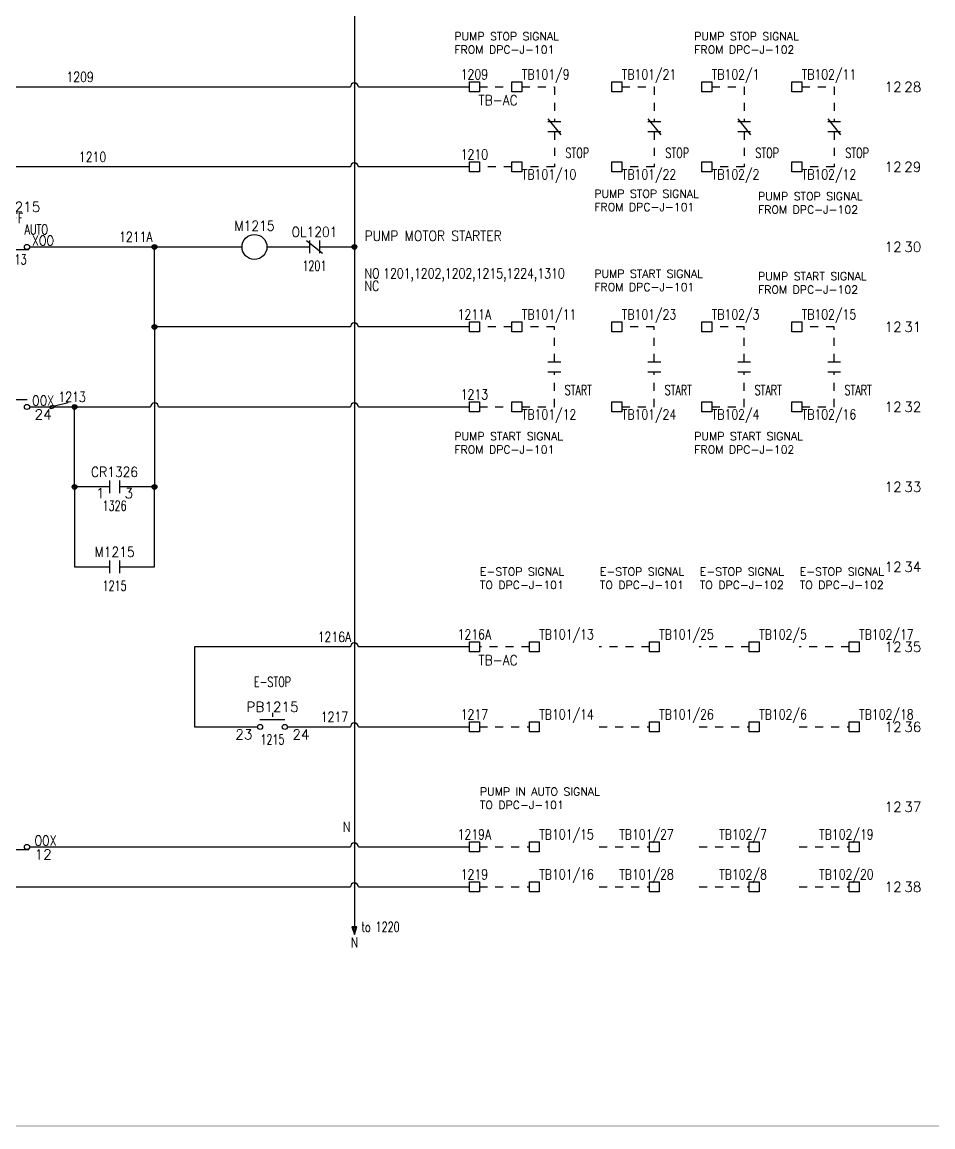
# Model space of a CAD drawing. Header units: inches. Extents: x 0 to 33.9, y 0 to 22.6.
# Drawn here: x 5.84 to 17.23, y 0 to 13.81 of the extents above; entities that cross this region are included whole.
import ezdxf
from ezdxf.enums import TextEntityAlignment as Align

# ---------------------------------------------------------------- set-up
doc = ezdxf.new("R2010")
doc.units = ezdxf.units.IN
doc.header["$LTSCALE"] = 0.5
doc.header["$MEASUREMENT"] = 0
doc.linetypes.add('HIDDEN2', pattern=[0.1875, 0.125, -0.0625])
for name, color, linetype in [('DESC', 150, 'Continuous'), ('DESCCHILD', 20, 'Continuous'), ('MISC', 7, 'Continuous'), ('POS', 52, 'Continuous'), ('SYMS', 7, 'Continuous'), ('TAGS', 150, 'Continuous'), ('TERMS', 123, 'Continuous'), ('WIRENO', 72, 'Continuous'), ('WIREREF', 52, 'Continuous'), ('WIRES', 7, 'Continuous'), ('XREF', 7, 'Continuous'), ('XREFCHILD', 134, 'Continuous')]:
    doc.layers.add(name, color=color, linetype=linetype)
doc.styles.get("Standard").update_dxf_attribs({"font": 'romans.shx'})
doc.styles.add('WD', font='romans.shx')

# ---------------------------------------------------------------- blocks, each defined once
blk = doc.blocks.new('S&L Title Block V2')
at = {"color": 2}
blk.add_trace([(33.888, 0), (33.888, 0.025), (0, 0), (0.025, 0.025)], dxfattribs=at)
for tag, height, p in [('TITLE#1', 0.15, (31.11, 1.739)), ('TITLE#2', 0.1, (31.129, 1.58))]:
    blk.add_attdef(tag, text='', height=height).set_placement(p, align=Align.CENTER)
for tag, p, height in [('DRAWNBY', (28.968, 0.735), 0.1), ('SCALE', (30.644, 0.731), 0.1), ('CHKBY', (28.975, 0.429), 0.1), ('DATE', (30.653, 0.449), 0.1), ('SH#', (32.993, 0.197), 0.125)]:
    blk.add_attdef(tag, p, '', height=height)
blk.add_attdef('JOB#', text='', height=0.125).set_placement((32.83, 0.195), align=Align.RIGHT)
at = {"flags": 9}
blk.add_attdef('WD_TB', (0, 0), '', height=0.1, dxfattribs=at)
blk = doc.blocks.new('WDDOT')
for radius in [0.03, 0.0187, 0.00929]:
    blk.add_circle((0, 0), radius)
blk = doc.blocks.new('HSS123')
for p, q in [((0, 0.109), (-0.094, 0.141)), ((0, 0.109), (0, -0.041)), ((-0.185, -0.034), (0.18, -0.034))]:
    blk.add_line(p, q)
for centre in [(-0.155, 0), (0.155, 0)]:
    blk.add_circle(centre, 0.0322)
at = {"style": 'WD', "width": 0.7}
for tag, p in [('INST', (0, 1.076)), ('LOC', (0, 0.906)), ('DESC1', (0, 0.75)), ('DESC2', (0, 0.594)), ('POS2', (0, 0.297)), ('XREF', (0, -0.219))]:
    blk.add_attdef(tag, text='', height=0.125, dxfattribs=at).set_placement(p, align=Align.CENTER)
at = {"style": 'WD'}
blk.add_attdef('TAG1', text='', height=0.125, dxfattribs=at).set_placement((0, 0.438), align=Align.CENTER)
at = {"style": 'WD', "width": 0.7}
blk.add_attdef('POS1', text='', height=0.125, dxfattribs=at).set_placement((-0.125, 0.156), align=Align.RIGHT)
at = {"style": 'WD'}
for tag, p, width in [('POS3', (0.125, 0.156), 0.7), ('STATE', (0.219, 0.016), 0.8)]:
    blk.add_attdef(tag, p, '', height=0.125, dxfattribs=dict(at, width=width))
for tag, p in [('X2LINK', (0, 0.156)), ('X8LINK', (0, -0.094))]:
    blk.add_attdef(tag, p, '', height=0.01, dxfattribs=at)
for tag, p, height, flags in [('X4TERM01', (-0.188, 0), 0.0125, 1), ('FAMILY', (0.044, 0.053), 0.01, 9), ('CONTACT', (0.044, 0.037), 0.01, 1), ('X1TERM02', (0.188, 0), 0.0125, 1)]:
    blk.add_attdef(tag, p, '', height=height, dxfattribs=dict(at, flags=flags))
at = {"linetype": 'Continuous', "style": 'WD', "flags": 9}
for tag, p in [('MFG', (0.069, 0.009)), ('CAT', (0.069, -0.007)), ('ASSYCODE', (0.069, -0.026))]:
    blk.add_attdef(tag, text='', height=0.01, dxfattribs=at).set_placement(p, align=Align.CENTER)
at = {"linetype": 'Continuous', "style": 'WD', "flags": 8}
blk.add_attdef('TERM01', text='', height=0.125, dxfattribs=at).set_placement((-0.25, -0.031), align=Align.TOP_RIGHT)
blk.add_attdef('TERM02', text='', height=0.125, dxfattribs=at).set_placement((0.25, -0.031), align=Align.TOP_LEFT)
blk = doc.blocks.new('HMS1')
blk.add_circle((0, 0), 0.156)
at = {"style": 'WD'}
for tag, width, p in [('INST', 0.7, (0.006, 0.528)), ('LOC', 0.7, (0.006, 0.359)), ('TAG1', 0.9, (0, 0.202))]:
    blk.add_attdef(tag, text='', height=0.125, dxfattribs=dict(at, width=width)).set_placement(p, align=Align.CENTER)
at = {"style": 'WD', "flags": 9}
blk.add_attdef('FAMILY', text='', height=0.01, dxfattribs=at).set_placement((-0.005, 0.17), align=Align.CENTER)
at = {"linetype": 'Continuous', "style": 'WD', "flags": 1}
for tag, p in [('MFG', (0, 0.14)), ('CAT', (0, 0.159))]:
    blk.add_attdef(tag, text='', height=0.01, dxfattribs=at).set_placement(p, align=Align.MIDDLE)
at = {"style": 'WD'}
for tag, p, width in [('DESC1', (1.126, 0.076), 0.9), ('DESC2', (1.126, -0.081), 0.9), ('DESC3', (1.126, -0.237), 0.9), ('XREFNO', (1.359, -0.393), 0.8), ('XREFNC', (1.359, -0.549), 0.8)]:
    blk.add_attdef(tag, p, '', height=0.125, dxfattribs=dict(at, width=width))
at = {"style": 'WD', "flags": 1}
for tag, p in [('X4TERM01', (-0.156, 0)), ('X1TERM02', (0.156, 0))]:
    blk.add_attdef(tag, p, '', height=0.0125, dxfattribs=at)
at = {"linetype": 'Continuous', "style": 'WD', "flags": 9}
blk.add_attdef('ASSYCODE', text='', height=0.01, dxfattribs=at).set_placement((0, 0.113), align=Align.CENTER)
at = {"linetype": 'Continuous', "style": 'WD'}
blk.add_attdef('TERM01', text='', height=0.125, dxfattribs=at).set_placement((-0.2, -0.035), align=Align.TOP_RIGHT)
blk.add_attdef('TERM02', text='', height=0.125, dxfattribs=at).set_placement((0.2, -0.035), align=Align.TOP_LEFT)
at = {"style": 'WD', "width": 0.8, "flags": 8}
for tag, p in [('NO', (1.126, -0.393)), ('NC', (1.126, -0.549))]:
    blk.add_attdef(tag, p, '', height=0.125, dxfattribs=at)
blk = doc.blocks.new('HCR22')
at = {"linetype": 'Continuous'}
for p, q in [((-0.1, 0.08), (0.1, -0.08)), ((-0.062, 0.08), (-0.062, -0.08)), ((0.062, 0.08), (0.062, -0.08))]:
    blk.add_line(p, q, dxfattribs=at)
at = {"style": 'WD'}
for tag, width, p in [('INST', 0.7, (0, 0.451)), ('LOC', 0.7, (0, 0.281)), ('TAG2', 0.9, (0, 0.125)), ('XREF', 0.7, (0, -0.297)), ('DESC1', 0.7, (0, -0.449)), ('DESC2', 0.7, (0, -0.597)), ('DESC3', 0.7, (0, -0.744))]:
    blk.add_attdef(tag, text='', height=0.125, dxfattribs=dict(at, width=width)).set_placement(p, align=Align.CENTER)
for tag, p, height, flags in [('X4TERM01', (-0.062, 0), 0.0125, 1), ('X1TERM02', (0.062, 0), 0.0125, 1), ('FAMILY', (0.097, 0.036), 0.01, 9), ('CONTACT', (0.097, 0.02), 0.01, 1)]:
    blk.add_attdef(tag, p, '', height=height, dxfattribs=dict(at, flags=flags))
for tag, p in [('X2LINK', (0, 0.125)), ('X8LINK', (0, -0.125))]:
    blk.add_attdef(tag, p, '', height=0.01, dxfattribs=at)
at = {"linetype": 'Continuous', "style": 'WD', "flags": 8}
blk.add_attdef('TERM01', text='', height=0.125, dxfattribs=at).set_placement((-0.125, -0.016), align=Align.TOP_RIGHT)
blk.add_attdef('TERM02', text='', height=0.125, dxfattribs=at).set_placement((0.125, -0.016), align=Align.TOP_LEFT)
blk = doc.blocks.new('HSS21')
for p, q in [((0, 0.168), (0, 0.115)), ((-0.156, 0.094), (0.156, 0.094))]:
    blk.add_line(p, q)
for centre in [(-0.155, 0), (0.155, 0)]:
    blk.add_circle(centre, 0.0322)
at = {"style": 'WD', "width": 0.7}
for tag, p in [('INST', (0, 0.826)), ('LOC', (0, 0.656)), ('DESC1', (0, 0.5)), ('DESC2', (0, 0.344)), ('XREF', (0, -0.219))]:
    blk.add_attdef(tag, text='', height=0.125, dxfattribs=at).set_placement(p, align=Align.CENTER)
at = {"style": 'WD'}
blk.add_attdef('TAG2', text='', height=0.125, dxfattribs=at).set_placement((0, 0.188), align=Align.CENTER)
for tag, p in [('X2LINK', (0, 0.188)), ('X8LINK', (0, 0))]:
    blk.add_attdef(tag, p, '', height=0.01, dxfattribs=at)
at = {"style": 'WD', "width": 0.8}
blk.add_attdef('STATE', (0.219, 0.016), '', height=0.125, dxfattribs=at)
at = {"style": 'WD'}
for tag, p, height, flags in [('X4TERM01', (-0.188, 0), 0.0125, 1), ('FAMILY', (0.056, 0.127), 0.01, 9), ('CONTACT', (0.056, 0.111), 0.01, 9), ('X1TERM02', (0.188, 0), 0.0125, 1)]:
    blk.add_attdef(tag, p, '', height=height, dxfattribs=dict(at, flags=flags))
at = {"linetype": 'Continuous', "style": 'WD', "flags": 8}
blk.add_attdef('TERM01', text='', height=0.125, dxfattribs=at).set_placement((-0.25, -0.031), align=Align.TOP_RIGHT)
blk.add_attdef('TERM02', text='', height=0.125, dxfattribs=at).set_placement((0.25, -0.031), align=Align.TOP_LEFT)
blk = doc.blocks.new('HSS22')
for p, q in [((0, 0.062), (0, -0.005)), ((-0.185, -0.034), (0.18, -0.034))]:
    blk.add_line(p, q)
for centre in [(-0.155, 0), (0.155, 0)]:
    blk.add_circle(centre, 0.0322)
at = {"style": 'WD', "width": 0.7}
for tag, p in [('INST', (0, 0.738)), ('LOC', (0, 0.568)), ('DESC1', (0, 0.412)), ('DESC2', (0, 0.255)), ('XREF', (0, -0.227))]:
    blk.add_attdef(tag, text='', height=0.125, dxfattribs=at).set_placement(p, align=Align.CENTER)
at = {"style": 'WD'}
blk.add_attdef('TAG2', text='', height=0.125, dxfattribs=at).set_placement((0, 0.099), align=Align.CENTER)
at = {"style": 'WD', "width": 0.8}
blk.add_attdef('STATE', (0.25, 0.016), '', height=0.125, dxfattribs=at)
at = {"style": 'WD'}
for tag, p, height, flags in [('X4TERM01', (-0.188, 0), 0.0125, 1), ('FAMILY', (0.054, 0.058), 0.01, 9), ('CONTACT', (0.054, 0.042), 0.01, 9), ('X1TERM02', (0.188, 0), 0.0125, 1)]:
    blk.add_attdef(tag, p, '', height=height, dxfattribs=dict(at, flags=flags))
for tag, p in [('X2LINK', (0, 0.125)), ('X8LINK', (0, -0.094))]:
    blk.add_attdef(tag, p, '', height=0.01, dxfattribs=at)
at = {"linetype": 'Continuous', "style": 'WD', "flags": 8}
blk.add_attdef('TERM01', text='', height=0.125, dxfattribs=at).set_placement((-0.25, -0.031), align=Align.TOP_RIGHT)
blk.add_attdef('TERM02', text='', height=0.125, dxfattribs=at).set_placement((0.25, -0.031), align=Align.TOP_LEFT)
blk = doc.blocks.new('HCR21')
at = {"linetype": 'Continuous'}
for p, q in [((-0.062, 0.08), (-0.062, -0.08)), ((0.062, 0.08), (0.062, -0.08))]:
    blk.add_line(p, q, dxfattribs=at)
at = {"style": 'WD'}
for tag, width, p in [('INST', 0.7, (0, 0.451)), ('LOC', 0.7, (0, 0.281)), ('TAG2', 0.9, (0, 0.125)), ('XREF', 0.7, (0, -0.297)), ('DESC1', 0.7, (0, -0.449)), ('DESC2', 0.7, (0, -0.597)), ('DESC3', 0.7, (0, -0.744))]:
    blk.add_attdef(tag, text='', height=0.125, dxfattribs=dict(at, width=width)).set_placement(p, align=Align.CENTER)
for tag, p, height, flags in [('X4TERM01', (-0.062, 0), 0.0125, 1), ('X1TERM02', (0.062, 0), 0.0125, 1), ('FAMILY', (0.097, 0.053), 0.01, 9), ('CONTACT', (0.097, 0.036), 0.01, 1)]:
    blk.add_attdef(tag, p, '', height=height, dxfattribs=dict(at, flags=flags))
for tag, p in [('X2LINK', (0, 0.125)), ('X8LINK', (0, -0.125))]:
    blk.add_attdef(tag, p, '', height=0.01, dxfattribs=at)
at = {"linetype": 'Continuous', "style": 'WD', "flags": 8}
blk.add_attdef('TERM01', text='', height=0.125, dxfattribs=at).set_placement((-0.125, -0.016), align=Align.TOP_RIGHT)
blk.add_attdef('TERM02', text='', height=0.125, dxfattribs=at).set_placement((0.125, -0.016), align=Align.TOP_LEFT)
blk = doc.blocks.new('HPB21')
for p, q in [((0, 0.178), (0, 0.125)), ((-0.156, 0.094), (0.156, 0.094))]:
    blk.add_line(p, q)
for centre in [(-0.155, 0), (0.155, 0)]:
    blk.add_circle(centre, 0.0322)
at = {"style": 'WD', "width": 0.7}
for tag, p in [('INST', (0, 0.826)), ('LOC', (0, 0.656)), ('DESC1', (0, 0.5)), ('DESC2', (0, 0.344)), ('XREF', (0, -0.219))]:
    blk.add_attdef(tag, text='', height=0.125, dxfattribs=at).set_placement(p, align=Align.CENTER)
at = {"style": 'WD'}
blk.add_attdef('TAG2', text='', height=0.125, dxfattribs=at).set_placement((0, 0.188), align=Align.CENTER)
for tag, p in [('X2LINK', (0, 0.219)), ('X8LINK', (0, 0))]:
    blk.add_attdef(tag, p, '', height=0.01, dxfattribs=at)
for tag, p, height, flags in [('X4TERM01', (-0.188, 0), 0.0125, 1), ('FAMILY', (0.056, 0.127), 0.01, 9), ('CONTACT', (0.056, 0.111), 0.01, 9), ('X1TERM02', (0.188, 0), 0.0125, 1)]:
    blk.add_attdef(tag, p, '', height=height, dxfattribs=dict(at, flags=flags))
at = {"linetype": 'Continuous', "style": 'WD', "flags": 8}
blk.add_attdef('TERM01', text='', height=0.125, dxfattribs=at).set_placement((-0.25, -0.031), align=Align.TOP_RIGHT)
blk.add_attdef('TERM02', text='', height=0.125, dxfattribs=at).set_placement((0.25, -0.031), align=Align.TOP_LEFT)
blk = doc.blocks.new('HA1S4')
for points in [[(0, 0), (-0.031, 0), (0, -0.094), (0.031, 0), (0, 0)], [(0.016, -0.011), (-0.016, -0.011), (0, -0.058), (0.016, -0.011)]]:
    blk.add_lwpolyline(points)
at = {"style": 'WD', "width": 0.7}
for tag, p in [('DESC1', (0.088, 0.113)), ('XREF', (0.088, -0.062))]:
    blk.add_attdef(tag, p, '', height=0.125, dxfattribs=at)
at = {"style": 'WD', "flags": 1}
for tag, p in [('X2TERM01', (0, 0)), ('SIGCODE', (0.035, -0.083))]:
    blk.add_attdef(tag, p, '', height=0.01, dxfattribs=at)
at = {"style": 'WD', "width": 0.8, "flags": 8}
blk.add_attdef('WIRENO', text='', height=0.125, dxfattribs=at).set_placement((0, -0.259), align=Align.CENTER)
blk = doc.blocks.new('HT0W01')
for p, q in [((-0.062, 0.062), (0.062, 0.062)), ((-0.062, -0.062), (-0.062, 0.062)), ((0.062, 0.062), (0.062, -0.062)), ((0.062, -0.062), (-0.062, -0.062))]:
    blk.add_line(p, q)
at = {"style": 'WD'}
for tag, p, width in [('INST', (0.062, 0.42), 0.7), ('LOC', (0.062, 0.25), 0.7), ('DESC1', (0.05, -0.385), 0.8)]:
    blk.add_attdef(tag, p, '', height=0.125, dxfattribs=dict(at, width=width))
at = {"linetype": 'Continuous', "style": 'WD', "width": 0.8, "flags": 8}
blk.add_attdef('WIRENO', text='', height=0.125, dxfattribs=at).set_placement((0, 0.094), align=Align.CENTER)
at = {"style": 'WD', "flags": 1}
for tag, p, height in [('X4TERM01', (-0.062, 0), 0.0125), ('X4TERMDESC01', (-0.055, -0.023), 0.025), ('X2TERMDESC01', (-0.006, 0.029), 0.025), ('STRIPSEQ', (0, 0), 0.00125), ('X2TERM01', (0, 0.062), 0.0125), ('X1TERMDESC01', (0.039, 0.007), 0.025), ('X1TERM01', (0.062, 0), 0.0125), ('LINKTERM', (0, -0.002), 0.00125), ('X8TERM01', (0, -0.062), 0.0125), ('X8TERMDESC01', (0, -0.054), 0.025)]:
    blk.add_attdef(tag, p, '', height=height, dxfattribs=at)
at = {"linetype": 'Continuous', "style": 'WD'}
for tag, p, height, width, flags in [('TAGSTRIP', (0.05, -0.229), 0.125, 0.9, 8), ('CAT', (0.213, -0.406), 0.109, 0.8, 1), ('DESC2', (0.05, -0.541), 0.125, 0.8, 8), ('DESC3', (0.05, -0.698), 0.125, 0.8, 8)]:
    blk.add_attdef(tag, p, '', height=height, dxfattribs=dict(at, width=width, flags=flags))
at = {"style": 'WD', "width": 0.7, "flags": 1}
blk.add_attdef('ASSYCODE', (0.062, -0.281), '', height=0.01, dxfattribs=at)
at = {"linetype": 'Continuous', "style": 'WD', "width": 0.8, "flags": 1}
blk.add_attdef('MFG', text='', height=0.109, dxfattribs=at).set_placement((0.088, -0.406), align=Align.RIGHT)
blk = doc.blocks.new('HT1001')
for p, q in [((-0.062, 0.062), (0.062, 0.062)), ((-0.062, -0.062), (-0.062, 0.062)), ((0.062, 0.062), (0.062, -0.062)), ((0.062, -0.062), (-0.062, -0.062))]:
    blk.add_line(p, q)
at = {"style": 'WD'}
for tag, p, width in [('INST', (0.062, 0.42), 0.7), ('LOC', (0.062, 0.25), 0.7), ('DESC1', (0.05, -0.385), 0.8)]:
    blk.add_attdef(tag, p, '', height=0.125, dxfattribs=dict(at, width=width))
at = {"linetype": 'Continuous', "style": 'WD'}
for tag, p, height, width, flags in [('TERM01', (0.062, 0.094), 0.125, 0.8, 8), ('TAGSTRIP', (0.05, -0.229), 0.125, 0.9, 8), ('CAT', (0.213, -0.406), 0.109, 0.8, 1), ('DESC2', (0.05, -0.541), 0.125, 0.8, 8), ('DESC3', (0.05, -0.698), 0.125, 0.8, 8)]:
    blk.add_attdef(tag, p, '', height=height, dxfattribs=dict(at, width=width, flags=flags))
at = {"style": 'WD', "flags": 1}
for tag, p, height in [('X4TERM01', (-0.062, 0), 0.0125), ('X4TERMDESC01', (-0.055, -0.023), 0.025), ('X2TERMDESC01', (-0.006, 0.029), 0.025), ('STRIPSEQ', (0, 0), 0.00125), ('X2TERM01', (0, 0.062), 0.0125), ('X2PIN01', (0.033, 0.084), 0.0125), ('X1TERMDESC01', (0.039, 0.007), 0.025), ('X1TERM01', (0.062, 0), 0.0125), ('X1PIN01', (0.087, 0.016), 0.0125), ('X4PIN01', (-0.114, -0.038), 0.0125), ('LINKTERM', (0, -0.002), 0.00125), ('X8TERM01', (0, -0.062), 0.0125), ('X8TERMDESC01', (0, -0.054), 0.025), ('X8PIN01', (0.026, -0.096), 0.0125)]:
    blk.add_attdef(tag, p, '', height=height, dxfattribs=at)
at = {"style": 'WD', "width": 0.7, "flags": 1}
blk.add_attdef('ASSYCODE', (0.062, -0.281), '', height=0.01, dxfattribs=at)
at = {"linetype": 'Continuous', "style": 'WD', "width": 0.8, "flags": 1}
blk.add_attdef('MFG', text='', height=0.109, dxfattribs=at).set_placement((0.088, -0.406), align=Align.RIGHT)
blk = doc.blocks.new('WD_WNH')
at = {"linetype": 'Continuous', "style": 'WD', "width": 0.8}
blk.add_attdef('WIRENO', text='', height=0.125, dxfattribs=at).set_placement((0, 0.062), align=Align.CENTER)
at = {"style": 'WD', "flags": 1}
for tag, p in [('W01USER', (0, 0.078)), ('W02USER', (0, 0.07)), ('W03USER', (0, 0.062)), ('W04USER', (0, 0.055)), ('W05USER', (0, 0.047)), ('W06USER', (0, 0.039)), ('W07USER', (0, 0.031)), ('W08USER', (0, 0.023)), ('W09USER', (0, 0.016)), ('W10USER', (0, 0.008))]:
    blk.add_attdef(tag, text='', height=0.005, dxfattribs=at).set_placement(p, align=Align.CENTER)
blk = doc.blocks.new('WD_WNV')
at = {"linetype": 'Continuous', "style": 'WD', "width": 0.8}
blk.add_attdef('WIRENO', text='', height=0.125, dxfattribs=at).set_placement((-0.05, 0), align=Align.MIDDLE_RIGHT)
at = {"style": 'WD', "flags": 1}
for tag, p in [('W01USER', (-0.062, 0.094)), ('W02USER', (-0.062, 0.086)), ('W03USER', (-0.062, 0.078)), ('W04USER', (-0.062, 0.07)), ('W05USER', (-0.062, 0.062)), ('W06USER', (-0.062, 0.055)), ('W07USER', (-0.062, 0.047)), ('W08USER', (-0.062, 0.039)), ('W09USER', (-0.062, 0.031)), ('W10USER', (-0.062, 0.023))]:
    blk.add_attdef(tag, text='', height=0.005, dxfattribs=at).set_placement(p, align=Align.CENTER)
blk = doc.blocks.new('VCR22')
at = {"linetype": 'Continuous'}
for p, q in [((-0.08, 0.1), (0.08, -0.1)), ((0.08, 0.062), (-0.08, 0.062)), ((0.08, -0.063), (-0.08, -0.063))]:
    blk.add_line(p, q, dxfattribs=at)
at = {"linetype": 'Continuous', "style": 'WD', "flags": 8}
blk.add_attdef('TERM01', text='', height=0.125, dxfattribs=at).set_placement((-0.039, 0.156), align=Align.RIGHT)
at = {"style": 'WD'}
for tag, p, width in [('INST', (0.141, 0.266), 0.7), ('LOC', (0.141, 0.109), 0.7), ('TAG2', (0.141, -0.047), 0.9), ('XREF', (0.139, -0.205), 0.7), ('DESC1', (0.139, -0.388), 0.7), ('DESC2', (0.139, -0.545), 0.7), ('DESC3', (0.139, -0.701), 0.7)]:
    blk.add_attdef(tag, p, '', height=0.125, dxfattribs=dict(at, width=width))
for tag, p, flags in [('FAMILY', (-0.19, -0.001), 9), ('CONTACT', (-0.19, -0.022), 1)]:
    blk.add_attdef(tag, p, '', height=0.0125, dxfattribs=dict(at, flags=flags))
at = {"color": 7, "style": 'WD'}
for tag, p in [('X4LINK', (-0.176, 0)), ('X1LINK', (0.156, 0))]:
    blk.add_attdef(tag, p, '', height=0.0125, dxfattribs=at)
at = {"color": 7, "style": 'WD', "flags": 1}
for tag, p in [('X2TERM01', (0, 0.062)), ('X8TERM02', (0, -0.063))]:
    blk.add_attdef(tag, p, '', height=0.0125, dxfattribs=at)
at = {"linetype": 'Continuous', "style": 'WD', "flags": 8}
blk.add_attdef('TERM02', text='', height=0.125, dxfattribs=at).set_placement((-0.039, -0.156), align=Align.TOP_RIGHT)
blk = doc.blocks.new('VCR21')
at = {"linetype": 'Continuous'}
for p, q in [((-0.08, 0.062), (0.08, 0.062)), ((-0.08, -0.062), (0.08, -0.062))]:
    blk.add_line(p, q, dxfattribs=at)
at = {"style": 'WD'}
for tag, p, width in [('INST', (0.125, 0.266), 0.7), ('LOC', (0.125, 0.109), 0.7), ('TAG2', (0.127, -0.045), 0.9), ('XREF', (0.129, -0.199), 0.7), ('DESC1', (0.129, -0.351), 0.7), ('DESC2', (0.129, -0.499), 0.7), ('DESC3', (0.129, -0.646), 0.7)]:
    blk.add_attdef(tag, p, '', height=0.125, dxfattribs=dict(at, width=width))
at = {"linetype": 'Continuous', "style": 'WD', "width": 0.9, "flags": 8}
blk.add_attdef('TERM01', text='', height=0.125, dxfattribs=at).set_placement((-0.031, 0.125), align=Align.RIGHT)
at = {"style": 'WD'}
for tag, p, flags in [('FAMILY', (-0.181, 0.003), 9), ('CONTACT', (-0.181, -0.014), 1)]:
    blk.add_attdef(tag, p, '', height=0.01, dxfattribs=dict(at, flags=flags))
at = {"color": 7, "style": 'WD'}
for tag, p in [('X4LINK', (-0.141, 0)), ('X1LINK', (0.125, 0))]:
    blk.add_attdef(tag, p, '', height=0.01, dxfattribs=at)
at = {"color": 7, "style": 'WD', "flags": 1}
for tag, p in [('X2TERM01', (0, 0.062)), ('X8TERM02', (0, -0.062))]:
    blk.add_attdef(tag, p, '', height=0.0125, dxfattribs=at)
at = {"linetype": 'Continuous', "style": 'WD', "width": 0.9, "flags": 8}
blk.add_attdef('TERM02', text='', height=0.125, dxfattribs=at).set_placement((-0.031, -0.125), align=Align.TOP_RIGHT)

msp = doc.modelspace()

# ---------------------------------------------------------------- linework, layer by layer
at = {"layer": 'WIRENO'}
msp.add_lwpolyline([(6.42, 9.05), (6.249, 9.008), (6.23, 9.019), (6.2, 9.011), (6.188, 8.992), (6.207, 8.981), (6.238, 8.989), (6.243, 8.998)], dxfattribs=at)
at = {"layer": 'WIRES'}
for p, q in [((10, 17.688), (10, 2.5)), ((3.188, 13), (9.95, 13)), ((10.05, 13), (11.438, 13)), ((9.95, 12), (3.5, 12)), ((11.438, 12), (10.05, 12)), ((5.938, 11), (8.594, 11)), ((7.5, 10), (7.5, 11)), ((8.906, 11), (9.438, 11)), ((9.562, 11), (10, 11)), ((9.95, 10), (7.5, 10)), ((7.5, 10), (7.5, 8)), ((11.438, 10), (10.05, 10)), ((5.938, 9), (6.5, 9)), ((6.5, 8), (6.5, 9)), ((6.5, 9), (7.45, 9)), ((7.55, 9), (9.95, 9)), ((10.05, 9), (11.438, 9)), ((6.5, 8), (6.5, 7)), ((6.938, 8), (6.5, 8)), ((7.5, 8), (7.062, 8)), ((7.5, 7), (7.5, 8)), ((6.5, 7), (6.938, 7)), ((7.062, 7), (7.5, 7)), ((9.95, 6), (8, 6)), ((8, 6), (8, 5)), ((11.438, 6), (10.05, 6)), ((8, 5), (8.787, 5)), ((9.162, 5), (9.95, 5)), ((10.05, 5), (11.438, 5)), ((5.938, 3.5), (7, 3.5)), ((7, 3.5), (9.95, 3.5)), ((10.05, 3.5), (11.438, 3.5)), ((5, 3), (9.95, 3)), ((10.05, 3), (11.438, 3))]:
    msp.add_line(p, q, dxfattribs=at)
at = {"layer": 'WIRES', "linetype": 'HIDDEN2'}
for p, q in [((11.562, 13), (11.969, 13)), ((12.094, 13), (12.5, 13)), ((12.5, 13), (12.5, 12.562)), ((13.344, 13), (13.75, 13)), ((13.75, 13), (13.75, 12.562)), ((14.469, 13), (14.875, 13)), ((14.875, 13), (14.875, 12.562)), ((15.594, 13), (16, 13)), ((16, 13), (16, 12.562)), ((12.5, 12.438), (12.5, 12)), ((13.75, 12.438), (13.75, 12)), ((14.875, 12.438), (14.875, 12)), ((16, 12.438), (16, 12)), ((11.969, 12), (11.562, 12)), ((12.5, 12), (12.094, 12)), ((13.75, 12), (13.344, 12)), ((14.875, 12), (14.469, 12)), ((16, 12), (15.594, 12)), ((11.969, 10), (11.562, 10)), ((12.5, 10), (12.094, 10)), ((12.5, 9.562), (12.5, 10)), ((13.75, 10), (13.344, 10)), ((13.75, 9.562), (13.75, 10)), ((14.875, 10), (14.469, 10)), ((14.875, 9.562), (14.875, 10)), ((16, 10), (15.594, 10)), ((16, 9.562), (16, 10)), ((12.5, 9), (12.5, 9.438)), ((13.75, 9), (13.75, 9.438)), ((14.875, 9), (14.875, 9.438)), ((16, 9), (16, 9.438)), ((11.562, 9), (11.969, 9)), ((12.094, 9), (12.5, 9)), ((13.344, 9), (13.75, 9)), ((14.469, 9), (14.875, 9)), ((15.594, 9), (16, 9)), ((12.188, 6), (11.562, 6)), ((13.688, 6), (13.062, 6)), ((14.938, 6), (14.312, 6)), ((16.188, 6), (15.562, 6)), ((11.562, 5), (12.188, 5)), ((13.062, 5), (13.688, 5)), ((14.312, 5), (14.938, 5)), ((15.562, 5), (16.188, 5)), ((11.562, 3.5), (12.188, 3.5)), ((13.062, 3.5), (13.688, 3.5)), ((14.312, 3.5), (14.938, 3.5)), ((15.562, 3.5), (16.188, 3.5)), ((11.562, 3), (12.188, 3)), ((13.062, 3), (13.688, 3)), ((14.312, 3), (14.938, 3)), ((15.562, 3), (16.188, 3))]:
    msp.add_line(p, q, dxfattribs=at)
at = {"layer": 'WIRES'}
for centre in [(10, 13), (10, 12), (10, 10), (7.5, 9), (10, 9), (10, 6), (10, 5), (10, 3.5), (10, 3)]:
    msp.add_arc(centre, 0.05, 0, 180, dxfattribs=at)

# ---------------------------------------------------------------- block references
msp.add_blockref('S&L Title Block V2', (0, 0))
at = {"layer": 'SYMS'}
ref = msp.add_blockref('HT0W01', (11.5, 13), dxfattribs=at)
ref.add_attrib('WIRENO', '1209', dxfattribs={"layer": 'WIREREF', "linetype": 'Continuous', "height": 0.125, "style": 'WD', "width": 0.8, "flags": 8}).set_placement((11.5, 13.094), align=Align.CENTER)
ref.add_attrib('TAGSTRIP', 'TB-AC', (11.55, 12.771), dxfattribs={"layer": 'TAGS', "linetype": 'Continuous', "height": 0.125, "style": 'WD', "width": 0.9, "flags": 8})
ref = msp.add_blockref('HT1001', (12.031, 13), dxfattribs=at)
ref.add_attrib('TERM01', 'TB101/9', (12.094, 13.094), dxfattribs={"layer": 'TERMS', "linetype": 'Continuous', "height": 0.125, "style": 'WD', "width": 0.8, "flags": 8})
ref = msp.add_blockref('HT1001', (13.281, 13), dxfattribs=at)
ref.add_attrib('TERM01', 'TB101/21', (13.344, 13.094), dxfattribs={"layer": 'TERMS', "linetype": 'Continuous', "height": 0.125, "style": 'WD', "width": 0.8, "flags": 8})
ref = msp.add_blockref('HT1001', (14.406, 13), dxfattribs=at)
ref.add_attrib('TERM01', 'TB102/1', (14.469, 13.094), dxfattribs={"layer": 'TERMS', "linetype": 'Continuous', "height": 0.125, "style": 'WD', "width": 0.8, "flags": 8})
ref = msp.add_blockref('HT1001', (15.531, 13), dxfattribs=at)
ref.add_attrib('TERM01', 'TB102/11', (15.594, 13.094), dxfattribs={"layer": 'TERMS', "linetype": 'Continuous', "height": 0.125, "style": 'WD', "width": 0.8, "flags": 8})
ref = msp.add_blockref('VCR22', (12.5, 12.5), dxfattribs=at)
ref.add_attrib('DESC1', 'STOP', (12.639, 12.112), dxfattribs={"layer": 'DESCCHILD', "height": 0.125, "style": 'WD', "width": 0.7})
ref = msp.add_blockref('VCR22', (13.75, 12.5), dxfattribs=at)
ref.add_attrib('DESC1', 'STOP', (13.889, 12.112), dxfattribs={"layer": 'DESCCHILD', "height": 0.125, "style": 'WD', "width": 0.7})
ref = msp.add_blockref('VCR22', (14.875, 12.5), dxfattribs=at)
ref.add_attrib('DESC1', 'STOP', (15.014, 12.112), dxfattribs={"layer": 'DESCCHILD', "height": 0.125, "style": 'WD', "width": 0.7})
ref = msp.add_blockref('VCR22', (16, 12.5), dxfattribs=at)
ref.add_attrib('DESC1', 'STOP', (16.139, 12.112), dxfattribs={"layer": 'DESCCHILD', "height": 0.125, "style": 'WD', "width": 0.7})
ref = msp.add_blockref('HT0W01', (11.5, 12), dxfattribs=at)
ref.add_attrib('WIRENO', '1210', dxfattribs={"layer": 'WIREREF', "linetype": 'Continuous', "height": 0.125, "style": 'WD', "width": 0.8, "flags": 8}).set_placement((11.5, 12.094), align=Align.CENTER)
ref = msp.add_blockref('HT1001', (12.031, 12), dxfattribs=at)
ref.add_attrib('TERM01', 'TB101/10', (12.094, 11.844), dxfattribs={"layer": 'TERMS', "linetype": 'Continuous', "height": 0.125, "style": 'WD', "width": 0.8, "flags": 8})
ref = msp.add_blockref('HT1001', (13.281, 12), dxfattribs=at)
ref.add_attrib('TERM01', 'TB101/22', (13.344, 11.844), dxfattribs={"layer": 'TERMS', "linetype": 'Continuous', "height": 0.125, "style": 'WD', "width": 0.8, "flags": 8})
ref = msp.add_blockref('HT1001', (14.406, 12), dxfattribs=at)
ref.add_attrib('TERM01', 'TB102/2', (14.469, 11.844), dxfattribs={"layer": 'TERMS', "linetype": 'Continuous', "height": 0.125, "style": 'WD', "width": 0.8, "flags": 8})
ref = msp.add_blockref('HT1001', (15.531, 12), dxfattribs=at)
ref.add_attrib('TERM01', 'TB102/12', (15.594, 11.844), dxfattribs={"layer": 'TERMS', "linetype": 'Continuous', "height": 0.125, "style": 'WD', "width": 0.8, "flags": 8})
ref = msp.add_blockref('HSS123', (5.75, 11), dxfattribs=at)
ref.add_attrib('POS3', 'AUTO', (5.875, 11.156), dxfattribs={"layer": 'POS', "height": 0.125, "style": 'WD', "width": 0.7})
ref.add_attrib('STATE', 'XOO', (5.969, 11.016), dxfattribs={"layer": 'MISC', "height": 0.125, "style": 'WD', "width": 0.8})
ref.add_attrib('POS2', 'OFF', dxfattribs={"layer": 'POS', "height": 0.125, "style": 'WD', "width": 0.7}).set_placement((5.75, 11.297), align=Align.CENTER)
ref.add_attrib('POS1', 'HAND', dxfattribs={"layer": 'POS', "height": 0.125, "style": 'WD', "width": 0.7}).set_placement((5.625, 11.156), align=Align.RIGHT)
ref.add_attrib('XREF', '1213', dxfattribs={"layer": 'XREF', "height": 0.125, "style": 'WD', "width": 0.7}).set_placement((5.75, 10.781), align=Align.CENTER)
ref.add_attrib('TAG1', 'SS1215', dxfattribs={"layer": 'TAGS', "height": 0.125, "style": 'WD'}).set_placement((5.75, 11.438), align=Align.CENTER)
ref = msp.add_blockref('HMS1', (8.75, 11), dxfattribs=at)
ref.add_attrib('NC', 'NC', (10.126, 10.451), dxfattribs={"layer": 'MISC', "height": 0.125, "style": 'WD', "width": 0.8, "flags": 8})
ref.add_attrib('NO', 'NO', (10.126, 10.607), dxfattribs={"layer": 'MISC', "height": 0.125, "style": 'WD', "width": 0.8, "flags": 8})
ref.add_attrib('XREFNO', '1201,1202,1202,1215,1224,1310', (10.359, 10.607), dxfattribs={"layer": 'XREF', "height": 0.125, "style": 'WD', "width": 0.8})
ref.add_attrib('DESC1', 'PUMP MOTOR STARTER', (10.126, 11.076), dxfattribs={"layer": 'DESC', "height": 0.125, "style": 'WD', "width": 0.9})
ref.add_attrib('TAG1', 'M1215', dxfattribs={"layer": 'TAGS', "height": 0.125, "style": 'WD', "width": 0.9}).set_placement((8.75, 11.202), align=Align.CENTER)
ref = msp.add_blockref('HCR22', (9.5, 11), dxfattribs=at)
ref.add_attrib('XREF', '1201', dxfattribs={"layer": 'XREFCHILD', "height": 0.125, "style": 'WD', "width": 0.7}).set_placement((9.5, 10.703), align=Align.CENTER)
ref.add_attrib('TAG2', 'OL1201', dxfattribs={"layer": 'TAGS', "height": 0.125, "style": 'WD', "width": 0.9}).set_placement((9.5, 11.125), align=Align.CENTER)
for p in [(7.5, 11), (10, 11), (7.5, 10), (6.5, 9), (6.5, 8), (7.5, 8)]:
    msp.add_blockref('WDDOT', p, dxfattribs=at)
ref = msp.add_blockref('HT1001', (12.031, 10), dxfattribs=at)
ref.add_attrib('TERM01', 'TB101/11', (12.094, 10.094), dxfattribs={"layer": 'TERMS', "linetype": 'Continuous', "height": 0.125, "style": 'WD', "width": 0.8, "flags": 8})
ref = msp.add_blockref('HT1001', (13.281, 10), dxfattribs=at)
ref.add_attrib('TERM01', 'TB101/23', (13.344, 10.094), dxfattribs={"layer": 'TERMS', "linetype": 'Continuous', "height": 0.125, "style": 'WD', "width": 0.8, "flags": 8})
ref = msp.add_blockref('HT1001', (14.406, 10), dxfattribs=at)
ref.add_attrib('TERM01', 'TB102/3', (14.469, 10.094), dxfattribs={"layer": 'TERMS', "linetype": 'Continuous', "height": 0.125, "style": 'WD', "width": 0.8, "flags": 8})
ref = msp.add_blockref('HT1001', (15.531, 10), dxfattribs=at)
ref.add_attrib('TERM01', 'TB102/15', (15.594, 10.094), dxfattribs={"layer": 'TERMS', "linetype": 'Continuous', "height": 0.125, "style": 'WD', "width": 0.8, "flags": 8})
ref = msp.add_blockref('HT0W01', (11.5, 10), dxfattribs=at)
ref.add_attrib('WIRENO', '1211A', dxfattribs={"layer": 'WIREREF', "linetype": 'Continuous', "height": 0.125, "style": 'WD', "width": 0.8, "flags": 8}).set_placement((11.5, 10.094), align=Align.CENTER)
ref = msp.add_blockref('VCR21', (12.5, 9.5), dxfattribs=at)
ref.add_attrib('DESC1', 'START', (12.629, 9.149), dxfattribs={"layer": 'DESCCHILD', "height": 0.125, "style": 'WD', "width": 0.7})
ref = msp.add_blockref('VCR21', (13.75, 9.5), dxfattribs=at)
ref.add_attrib('DESC1', 'START', (13.879, 9.149), dxfattribs={"layer": 'DESCCHILD', "height": 0.125, "style": 'WD', "width": 0.7})
ref = msp.add_blockref('VCR21', (14.875, 9.5), dxfattribs=at)
ref.add_attrib('DESC1', 'START', (15.004, 9.149), dxfattribs={"layer": 'DESCCHILD', "height": 0.125, "style": 'WD', "width": 0.7})
ref = msp.add_blockref('VCR21', (16, 9.5), dxfattribs=at)
ref.add_attrib('DESC1', 'START', (16.129, 9.149), dxfattribs={"layer": 'DESCCHILD', "height": 0.125, "style": 'WD', "width": 0.7})
ref = msp.add_blockref('HSS21', (5.75, 9), dxfattribs=at)
ref.add_attrib('TERM01', '23', dxfattribs={"layer": 'TERMS', "linetype": 'Continuous', "height": 0.125, "style": 'WD', "flags": 8}).set_placement((5.5, 8.969), align=Align.TOP_RIGHT)
ref.add_attrib('TERM02', '24', dxfattribs={"layer": 'TERMS', "linetype": 'Continuous', "height": 0.125, "style": 'WD', "flags": 8}).set_placement((6, 8.969), align=Align.TOP_LEFT)
ref.add_attrib('STATE', 'OOX', (5.969, 9.016), dxfattribs={"layer": 'MISC', "height": 0.125, "style": 'WD', "width": 0.8})
ref = msp.add_blockref('HT0W01', (11.5, 9), dxfattribs=at)
ref.add_attrib('WIRENO', '1213', dxfattribs={"layer": 'WIREREF', "linetype": 'Continuous', "height": 0.125, "style": 'WD', "width": 0.8, "flags": 8}).set_placement((11.5, 9.094), align=Align.CENTER)
ref = msp.add_blockref('HT1001', (12.031, 9), dxfattribs=at)
ref.add_attrib('TERM01', 'TB101/12', (12.094, 8.844), dxfattribs={"layer": 'TERMS', "linetype": 'Continuous', "height": 0.125, "style": 'WD', "width": 0.8, "flags": 8})
ref = msp.add_blockref('HT1001', (13.281, 9), dxfattribs=at)
ref.add_attrib('TERM01', 'TB101/24', (13.344, 8.844), dxfattribs={"layer": 'TERMS', "linetype": 'Continuous', "height": 0.125, "style": 'WD', "width": 0.8, "flags": 8})
ref = msp.add_blockref('HT1001', (14.406, 9), dxfattribs=at)
ref.add_attrib('TERM01', 'TB102/4', (14.469, 8.844), dxfattribs={"layer": 'TERMS', "linetype": 'Continuous', "height": 0.125, "style": 'WD', "width": 0.8, "flags": 8})
ref = msp.add_blockref('HT1001', (15.531, 9), dxfattribs=at)
ref.add_attrib('TERM01', 'TB102/16', (15.594, 8.844), dxfattribs={"layer": 'TERMS', "linetype": 'Continuous', "height": 0.125, "style": 'WD', "width": 0.8, "flags": 8})
ref = msp.add_blockref('HCR21', (7, 8), dxfattribs=at)
ref.add_attrib('TERM02', '3', dxfattribs={"layer": 'TERMS', "linetype": 'Continuous', "height": 0.125, "style": 'WD', "flags": 8}).set_placement((7.125, 7.984), align=Align.TOP_LEFT)
ref.add_attrib('TERM01', '1', dxfattribs={"layer": 'TERMS', "linetype": 'Continuous', "height": 0.125, "style": 'WD', "flags": 8}).set_placement((6.875, 7.984), align=Align.TOP_RIGHT)
ref.add_attrib('XREF', '1326', dxfattribs={"layer": 'XREFCHILD', "height": 0.125, "style": 'WD', "width": 0.7}).set_placement((7, 7.703), align=Align.CENTER)
ref.add_attrib('TAG2', 'CR1326', dxfattribs={"layer": 'TAGS', "height": 0.125, "style": 'WD', "width": 0.9}).set_placement((7, 8.125), align=Align.CENTER)
ref = msp.add_blockref('HCR21', (7, 7), dxfattribs=at)
ref.add_attrib('XREF', '1215', dxfattribs={"layer": 'XREFCHILD', "height": 0.125, "style": 'WD', "width": 0.7}).set_placement((7, 6.703), align=Align.CENTER)
ref.add_attrib('TAG2', 'M1215', dxfattribs={"layer": 'TAGS', "height": 0.125, "style": 'WD', "width": 0.9}).set_placement((7, 7.125), align=Align.CENTER)
ref = msp.add_blockref('HT0W01', (11.5, 6), dxfattribs=at)
ref.add_attrib('WIRENO', '1216A', dxfattribs={"layer": 'WIREREF', "linetype": 'Continuous', "height": 0.125, "style": 'WD', "width": 0.8, "flags": 8}).set_placement((11.5, 6.094), align=Align.CENTER)
ref.add_attrib('TAGSTRIP', 'TB-AC', (11.55, 5.771), dxfattribs={"layer": 'TAGS', "linetype": 'Continuous', "height": 0.125, "style": 'WD', "width": 0.9, "flags": 8})
ref = msp.add_blockref('HT1001', (12.25, 6), dxfattribs=at)
ref.add_attrib('TERM01', 'TB101/13', (12.312, 6.094), dxfattribs={"layer": 'TERMS', "linetype": 'Continuous', "height": 0.125, "style": 'WD', "width": 0.8, "flags": 8})
ref = msp.add_blockref('HT1001', (13.75, 6), dxfattribs=at)
ref.add_attrib('TERM01', 'TB101/25', (13.812, 6.094), dxfattribs={"layer": 'TERMS', "linetype": 'Continuous', "height": 0.125, "style": 'WD', "width": 0.8, "flags": 8})
ref = msp.add_blockref('HT1001', (15, 6), dxfattribs=at)
ref.add_attrib('TERM01', 'TB102/5', (15.062, 6.094), dxfattribs={"layer": 'TERMS', "linetype": 'Continuous', "height": 0.125, "style": 'WD', "width": 0.8, "flags": 8})
ref = msp.add_blockref('HT1001', (16.25, 6), dxfattribs=at)
ref.add_attrib('TERM01', 'TB102/17', (16.312, 6.094), dxfattribs={"layer": 'TERMS', "linetype": 'Continuous', "height": 0.125, "style": 'WD', "width": 0.8, "flags": 8})
ref = msp.add_blockref('HPB21', (8.975, 5), dxfattribs=at)
ref.add_attrib('TERM01', '23', dxfattribs={"layer": 'TERMS', "linetype": 'Continuous', "height": 0.125, "style": 'WD', "flags": 8}).set_placement((8.725, 4.969), align=Align.TOP_RIGHT)
ref.add_attrib('TERM02', '24', dxfattribs={"layer": 'TERMS', "linetype": 'Continuous', "height": 0.125, "style": 'WD', "flags": 8}).set_placement((9.225, 4.969), align=Align.TOP_LEFT)
ref.add_attrib('XREF', '1215', dxfattribs={"layer": 'XREFCHILD', "height": 0.125, "style": 'WD', "width": 0.7}).set_placement((8.975, 4.781), align=Align.CENTER)
ref.add_attrib('DESC1', 'E-STOP', dxfattribs={"layer": 'DESCCHILD', "height": 0.125, "style": 'WD', "width": 0.7}).set_placement((8.975, 5.5), align=Align.CENTER)
ref.add_attrib('TAG2', 'PB1215', dxfattribs={"layer": 'TAGS', "height": 0.125, "style": 'WD'}).set_placement((8.975, 5.188), align=Align.CENTER)
ref = msp.add_blockref('HT0W01', (11.5, 5), dxfattribs=at)
ref.add_attrib('WIRENO', '1217', dxfattribs={"layer": 'WIREREF', "linetype": 'Continuous', "height": 0.125, "style": 'WD', "width": 0.8, "flags": 8}).set_placement((11.5, 5.094), align=Align.CENTER)
ref = msp.add_blockref('HT1001', (12.25, 5), dxfattribs=at)
ref.add_attrib('TERM01', 'TB101/14', (12.312, 5.094), dxfattribs={"layer": 'TERMS', "linetype": 'Continuous', "height": 0.125, "style": 'WD', "width": 0.8, "flags": 8})
ref = msp.add_blockref('HT1001', (13.75, 5), dxfattribs=at)
ref.add_attrib('TERM01', 'TB101/26', (13.812, 5.094), dxfattribs={"layer": 'TERMS', "linetype": 'Continuous', "height": 0.125, "style": 'WD', "width": 0.8, "flags": 8})
ref = msp.add_blockref('HT1001', (15, 5), dxfattribs=at)
ref.add_attrib('TERM01', 'TB102/6', (15.062, 5.094), dxfattribs={"layer": 'TERMS', "linetype": 'Continuous', "height": 0.125, "style": 'WD', "width": 0.8, "flags": 8})
ref = msp.add_blockref('HT1001', (16.25, 5), dxfattribs=at)
ref.add_attrib('TERM01', 'TB102/18', (16.312, 5.094), dxfattribs={"layer": 'TERMS', "linetype": 'Continuous', "height": 0.125, "style": 'WD', "width": 0.8, "flags": 8})
ref = msp.add_blockref('HT1001', (12.25, 3.5), dxfattribs=at)
ref.add_attrib('TERM01', 'TB101/15', (12.312, 3.594), dxfattribs={"layer": 'TERMS', "linetype": 'Continuous', "height": 0.125, "style": 'WD', "width": 0.8, "flags": 8})
ref = msp.add_blockref('HT1001', (13.75, 3.5), dxfattribs=at)
ref.add_attrib('TERM01', 'TB101/27', (13.312, 3.594), dxfattribs={"layer": 'TERMS', "linetype": 'Continuous', "height": 0.125, "style": 'WD', "width": 0.8, "flags": 8})
ref = msp.add_blockref('HT1001', (15, 3.5), dxfattribs=at)
ref.add_attrib('TERM01', 'TB102/7', (14.562, 3.594), dxfattribs={"layer": 'TERMS', "linetype": 'Continuous', "height": 0.125, "style": 'WD', "width": 0.8, "flags": 8})
ref = msp.add_blockref('HT1001', (16.25, 3.5), dxfattribs=at)
ref.add_attrib('TERM01', 'TB102/19', (15.812, 3.594), dxfattribs={"layer": 'TERMS', "linetype": 'Continuous', "height": 0.125, "style": 'WD', "width": 0.8, "flags": 8})
ref = msp.add_blockref('HSS22', (5.75, 3.5), dxfattribs=at)
ref.add_attrib('TERM01', '11', dxfattribs={"layer": 'TERMS', "linetype": 'Continuous', "height": 0.125, "style": 'WD', "flags": 8}).set_placement((5.5, 3.469), align=Align.TOP_RIGHT)
ref.add_attrib('TERM02', '12', dxfattribs={"layer": 'TERMS', "linetype": 'Continuous', "height": 0.125, "style": 'WD', "flags": 8}).set_placement((6, 3.469), align=Align.TOP_LEFT)
ref.add_attrib('STATE', 'OOX', (6, 3.516), dxfattribs={"layer": 'MISC', "height": 0.125, "style": 'WD', "width": 0.8})
ref = msp.add_blockref('HT0W01', (11.5, 3.5), dxfattribs=at)
ref.add_attrib('WIRENO', '1219A', dxfattribs={"layer": 'WIREREF', "linetype": 'Continuous', "height": 0.125, "style": 'WD', "width": 0.8, "flags": 8}).set_placement((11.5, 3.594), align=Align.CENTER)
ref = msp.add_blockref('HT0W01', (11.5, 3.5), dxfattribs=at)
ref.add_attrib('WIRENO', '1219A', dxfattribs={"layer": 'WIREREF', "linetype": 'Continuous', "height": 0.125, "style": 'WD', "width": 0.8, "flags": 8}).set_placement((11.5, 3.594), align=Align.CENTER)
ref = msp.add_blockref('HT0W01', (11.5, 3), dxfattribs=at)
ref.add_attrib('WIRENO', '1219', dxfattribs={"layer": 'WIREREF', "linetype": 'Continuous', "height": 0.125, "style": 'WD', "width": 0.8, "flags": 8}).set_placement((11.5, 3.094), align=Align.CENTER)
ref = msp.add_blockref('HT0W01', (11.5, 3), dxfattribs=at)
ref.add_attrib('WIRENO', '1219', dxfattribs={"layer": 'WIREREF', "linetype": 'Continuous', "height": 0.125, "style": 'WD', "width": 0.8, "flags": 8}).set_placement((11.5, 3.094), align=Align.CENTER)
ref = msp.add_blockref('HT1001', (12.25, 3), dxfattribs=at)
ref.add_attrib('TERM01', 'TB101/16', (12.312, 3.094), dxfattribs={"layer": 'TERMS', "linetype": 'Continuous', "height": 0.125, "style": 'WD', "width": 0.8, "flags": 8})
ref = msp.add_blockref('HT1001', (13.75, 3), dxfattribs=at)
ref.add_attrib('TERM01', 'TB101/28', (13.312, 3.094), dxfattribs={"layer": 'TERMS', "linetype": 'Continuous', "height": 0.125, "style": 'WD', "width": 0.8, "flags": 8})
ref = msp.add_blockref('HT1001', (15, 3), dxfattribs=at)
ref.add_attrib('TERM01', 'TB102/8', (14.562, 3.094), dxfattribs={"layer": 'TERMS', "linetype": 'Continuous', "height": 0.125, "style": 'WD', "width": 0.8, "flags": 8})
ref = msp.add_blockref('HT1001', (16.25, 3), dxfattribs=at)
ref.add_attrib('TERM01', 'TB102/20', (15.812, 3.094), dxfattribs={"layer": 'TERMS', "linetype": 'Continuous', "height": 0.125, "style": 'WD', "width": 0.8, "flags": 8})
ref = msp.add_blockref('HA1S4', (10, 2.5), dxfattribs=at)
ref.add_attrib('WIRENO', 'N', dxfattribs={"layer": 'WIREREF', "height": 0.125, "style": 'WD', "width": 0.8, "flags": 8}).set_placement((10, 2.241), align=Align.CENTER)
ref.add_attrib('XREF', 'to 1220', (10.088, 2.438), dxfattribs={"layer": 'XREF', "height": 0.125, "style": 'WD', "width": 0.7})
at = {"layer": 'WIRENO'}
ref = msp.add_blockref('WD_WNH', (6.569, 13), dxfattribs=at)
ref.add_attrib('WIRENO', '1209', dxfattribs={"linetype": 'Continuous', "height": 0.125, "style": 'WD', "width": 0.8}).set_placement((6.569, 13.062), align=Align.CENTER)
ref = msp.add_blockref('WD_WNH', (6.725, 12), dxfattribs=at)
ref.add_attrib('WIRENO', '1210', dxfattribs={"linetype": 'Continuous', "height": 0.125, "style": 'WD', "width": 0.8}).set_placement((6.725, 12.062), align=Align.CENTER)
ref = msp.add_blockref('WD_WNH', (7.266, 11), dxfattribs=at)
ref.add_attrib('WIRENO', '1211A', dxfattribs={"linetype": 'Continuous', "height": 0.125, "style": 'WD', "width": 0.8}).set_placement((7.266, 11.062), align=Align.CENTER)
ref = msp.add_blockref('WD_WNH', (6.219, 9), dxfattribs=at)
ref.add_attrib('WIRENO', '1213', dxfattribs={"linetype": 'Continuous', "height": 0.125, "style": 'WD', "width": 0.8}).set_placement((6.469, 9.062), align=Align.CENTER)
at = {"layer": 'WIRENO', "linetype": 'HIDDEN2'}
ref = msp.add_blockref('WD_WNH', (9.75, 6), dxfattribs=at)
ref.add_attrib('WIRENO', '1216A', dxfattribs={"linetype": 'Continuous', "height": 0.125, "style": 'WD', "width": 0.8}).set_placement((9.75, 6.062), align=Align.CENTER)
ref = msp.add_blockref('WD_WNH', (9.75, 5), dxfattribs=at)
ref.add_attrib('WIRENO', '1217', dxfattribs={"linetype": 'Continuous', "height": 0.125, "style": 'WD', "width": 0.8}).set_placement((9.75, 5.062), align=Align.CENTER)
at = {"layer": 'WIRENO'}
ref = msp.add_blockref('WD_WNV', (10, 3.75), dxfattribs=at)
ref.add_attrib('WIRENO', 'N', dxfattribs={"linetype": 'Continuous', "height": 0.125, "style": 'WD', "width": 0.8}).set_placement((9.95, 3.75), align=Align.MIDDLE_RIGHT)

# ---------------------------------------------------------------- texts
at = {"style": 'WD'}
for p in [(16.844, 13), (16.844, 12), (16.844, 11), (16.844, 10), (16.844, 9), (16.844, 8), (16.844, 7), (16.844, 6), (16.844, 5), (16.844, 4), (16.844, 3)]:
    msp.add_text('12', height=0.125, dxfattribs=at).set_placement(p, align=Align.MIDDLE_RIGHT)
for s, p in [('28', (16.875, 13)), ('29', (16.875, 12)), ('30', (16.875, 11)), ('31', (16.875, 10)), ('32', (16.875, 9)), ('33', (16.875, 8)), ('34', (16.875, 7)), ('35', (16.875, 6)), ('36', (16.875, 5)), ('37', (16.875, 4)), ('38', (16.875, 3))]:
    msp.add_text(s, height=0.125, dxfattribs=at).set_placement(p, align=Align.MIDDLE_LEFT)
at = {"char_height": 0.1, "attachment_point": 1}
for s, heights, insert in [('PUMP STOP SIGNAL\\PFROM DPC-J-101', [0], (11.25, 13.683)), ('PUMP STOP SIGNAL\\PFROM DPC-J-102', [0], (14.25, 13.683)), ('PUMP STOP SIGNAL\\PFROM DPC-J-101', [0], (13, 11.715)), ('PUMP STOP SIGNAL\\PFROM DPC-J-102', [0], (15.047, 11.683)), ('PUMP START SIGNAL\\PFROM DPC-J-101', [0], (13, 10.715)), ('PUMP START SIGNAL\\PFROM DPC-J-102', [0], (15.047, 10.683)), ('PUMP START SIGNAL\\PFROM DPC-J-101', [0.507], (11.25, 8.683)), ('PUMP START SIGNAL\\PFROM DPC-J-102', [0], (14.25, 8.683))]:
    msp.add_mtext_dynamic_manual_height_columns(s, width=2.5, gutter_width=0.5, heights=heights, dxfattribs=dict(at, insert=insert))
at = {"linetype": 'HIDDEN2', "char_height": 0.1, "attachment_point": 1}
for s, width, insert in [('E-STOP SIGNAL\\PTO DPC-J-101', 1.27881, (11.569, 6.991)), ('E-STOP SIGNAL\\PTO DPC-J-101', 1.27881, (13.069, 6.991)), ('E-STOP SIGNAL\\PTO DPC-J-102', 1.27881, (14.319, 6.991)), ('E-STOP SIGNAL\\PTO DPC-J-102', 1.27881, (15.569, 6.991)), ('PUMP IN AUTO SIGNAL\\PTO DPC-J-101', 1.93089, (11.569, 4.241))]:
    msp.add_mtext_dynamic_manual_height_columns(s, width=width, gutter_width=0.5, heights=[0], dxfattribs=dict(at, insert=insert))

doc.saveas('drawing.dxf')
